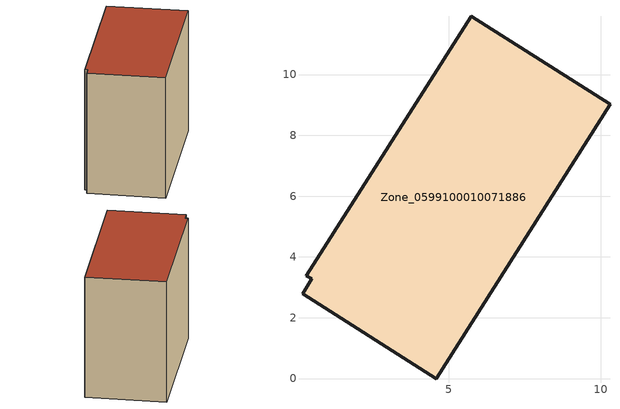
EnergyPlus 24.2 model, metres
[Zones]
Zone_0599100010071886
 floor ground (C_G): 0.18,2.79 0.49,3.28 0.31,3.39 5.74,11.91 10.3,9.02 4.59,0 z1.66
 wall outside (C_F): 4.59,0 10.3,9.02 5.74,11.91 0.31,3.39 0.49,3.28 0.18,2.79 4.59,0 z1.66:10.29
 roof outside (C_R): 0.49,3.28 0.18,2.79 4.59,0 10.3,9.02 5.74,11.91 0.31,3.39 z10.29
[BUILDING]
Pand.0599100010071886: North Axis=0; Terrain=City; Loads Convergence Tolerance Value=0.04; Temperature Convergence Tolerance Value=0.4; Solar Distribution=FullExterior; Maximum Number of Warmup Days=25; Minimum Number of Warmup Days=1
[Site:Location]
Rotterdam.The.Hague.AP_ZH_NLD Design_Conditions: Latitude=51.96; Longitude=4.45; Time Zone=1; Elevation=-4.5
[SITE:GROUNDTEMPERATURE:BUILDINGSURFACE]
18, 18, 18, 18, 18, 18, 18, 18, 18, 18, 18, 18
[MATERIAL] Thermal Absorptance=0.9; Solar Absorptance=0.7; Visible Absorptance=0.7
Name | Roughness | Thickness | Conductivity | Density | Specific Heat
G.TI.2006-2014 | MediumSmooth | 0.15 | 0.06 | 540 | 1210
F.TI.2006-2014 | Rough | 0.3 | 0.12 | 1920 | 840
R.TI.2006-2014 | MediumRough | 0.2 | 0.08 | 1500 | 1000
[CONSTRUCTION]
C_G: G.TI.2006-2014
C_F: F.TI.2006-2014
C_R: R.TI.2006-2014
[ZONE]
Zone_0599100010071886: Type=1; Multiplier=1; Ceiling Height=Autocalculate; Volume=Autocalculate; Floor Area=autocalculate; Part of Total Floor Area=Yes
[ZONEINFILTRATION:DESIGNFLOWRATE]
Infil_Zone_0599100010071886: Zone or ZoneList or Space or SpaceList=Zone_0599100010071886; Schedule=AlwaysOn; Design Flow Rate Calculation Method=Flow/Area; Flow Rate per Floor Area=0.0015; Constant Term Coefficient=1; Temperature Term Coefficient=0; Velocity Term Coefficient=0; Velocity Squared Term Coefficient=0
[HVACTEMPLATE:ZONE:IDEALLOADSAIRSYSTEM]
Zone_0599100010071886: Maximum Heating Supply Air Temperature=50; Minimum Cooling Supply Air Temperature=13; Maximum Heating Supply Air Humidity Ratio=0.0156; Minimum Cooling Supply Air Humidity Ratio=0.0077; Heating Limit=NoLimit; Cooling Limit=NoLimit; Dehumidification Control Type=ConstantSensibleHeatRatio; Cooling Sensible Heat Ratio=0.7; Dehumidification Setpoint=60; Humidification Control Type=None; Humidification Setpoint=30; Outdoor Air Method=None; Outdoor Air Flow Rate per Person=0.00944; Outdoor Air Flow Rate per Zone Floor Area=0; Outdoor Air Flow Rate per Zone=0; Demand Controlled Ventilation Type=None; Outdoor Air Economizer Type=NoEconomizer; Heat Recovery Type=None; Sensible Heat Recovery Effectiveness=0.7; Latent Heat Recovery Effectiveness=0.65
[ZONECONTROL:THERMOSTAT]
ThermostatControl_Zone_0599100010071886: Zone or ZoneList=Zone_0599100010071886; Control Type Schedule=DualSetpointControlType; Control 1=Thermostat_Zone_0599100010071886; Temperature Difference Between Cutout And Setpoint=0
[THERMOSTATSETPOINT:DUALSETPOINT]
Thermostat_Zone_0599100010071886: Heating Setpoint Temperature Schedule=HeatingSetpoint_Zone_0599100010071886; Cooling Setpoint Temperature Schedule=CoolingSetpoint_Zone_0599100010071886
[SCHEDULE:COMPACT]
HeatingSetpoint_Zone_0599100010071886: Through: 12/31, For: AllDays, Until: 24:00, 21
CoolingSetpoint_Zone_0599100010071886: Through: 12/31, For: AllDays, Until: 24:00, 24
DualSetpointControlType: Through: 12/31, For: AllDays, Until: 24:00, 4
AlwaysOn: Through: 12/31, For: AllDays, Until: 24:00, 1
